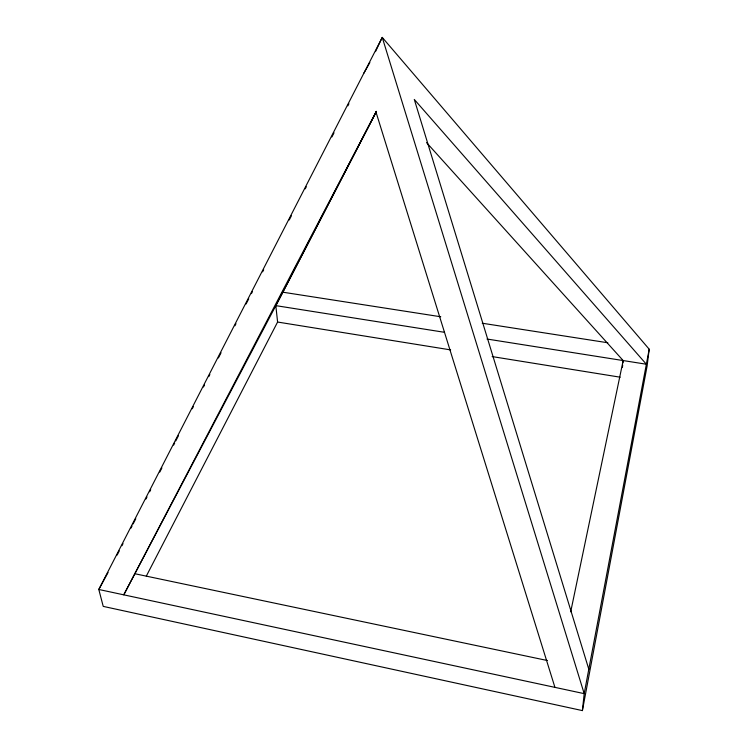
<?xml version="1.0" encoding="UTF-8"?>
<svg xmlns="http://www.w3.org/2000/svg" width="748" height="748" viewBox="0 0 748 748"><rect width="100%" height="100%" fill="white"/><g stroke="black" fill="none" stroke-linecap="round" stroke-linejoin="round"><path stroke-width="1.12" d="M582.402 710.6L584.197 693.648L649.199 349.204L382.247 37.4L98.801 589.48L103.224 606.385L582.402 710.6L647.114 365.996L649.199 349.204M622.439 367.287L622.682 365.052M622.925 362.808L623.168 360.564L426.528 142.597M570.705 611.789L623.168 360.564M375.477 51.631L382.247 37.4L584.197 693.648L98.801 589.48L108.049 572.538M117.146 555.063L119.278 550.911M121.943 545.722L123.009 543.646M131.003 528.088L132.069 526.012M133.135 523.937L135.799 518.757M145.916 499.038L146.982 496.962M149.647 491.782L150.713 489.706M159.773 472.063L161.905 467.921M173.63 445.097L174.695 443.022M175.761 440.946L178.426 435.757M192.273 408.782L193.339 406.706M203.465 386.997L204.531 384.921M208.795 376.618L209.861 374.542M218.388 357.946L221.053 352.757M234.909 325.791L235.975 323.716M246.092 303.997L248.757 298.817M251.421 293.627L252.487 291.552M262.613 271.842L263.679 269.766M289.261 219.968L291.383 215.817M305.24 188.842L306.306 186.766M331.888 136.968L334.019 132.817M347.867 105.851L348.933 103.776M146.299 576.147L277.592 322.042L275.825 305.633L376.366 111.387L123.775 594.838L282.884 292.206L376.506 111.396M363.883 73.154L369.867 62.552M282.884 292.206L440.759 316.769M482.245 323.23L607.853 342.771M275.825 305.633L444.303 332.28M487.004 339.031L646.356 364.229L414.289 99.447L588.807 669.236M277.592 322.042L450.623 349.896M492.147 356.581L620.195 377.198M134.864 573.735L547.405 660.531M375.935 111.901L554.932 687.365"/></g></svg>
